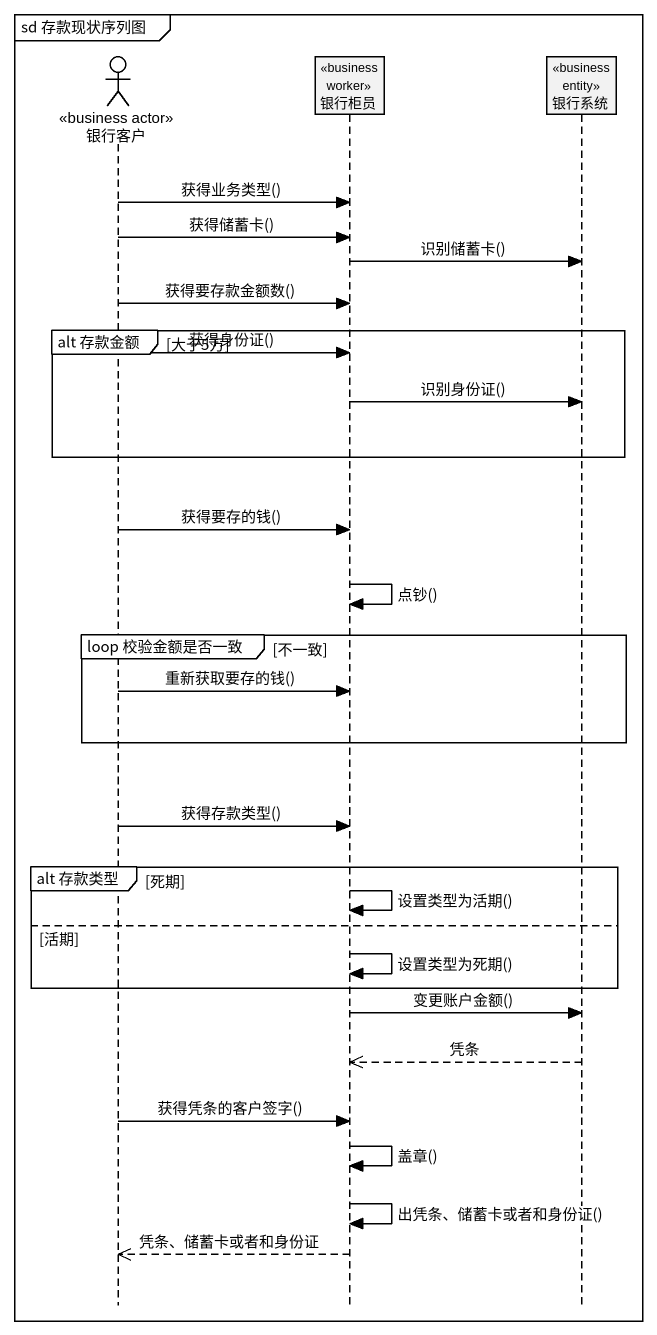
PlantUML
@startuml
mainframe sd 存款现状序列图
hide footbox
actor 银行客户 <<business actor>>
participant 银行柜员 <<business worker>>
participant 银行系统 <<business entity>>

银行客户 -> 银行柜员 : 获得业务类型()
银行客户 -> 银行柜员 : 获得储蓄卡()
银行柜员 -> 银行系统 : 识别储蓄卡()
银行客户 -> 银行柜员 : 获得要存款金额数()
group alt 存款金额 [大于5万]
  银行客户 -> 银行柜员 : 获得身份证()
  银行柜员 -> 银行系统 : 识别身份证()
end
银行客户 -> 银行柜员 : 获得要存的钱()
银行柜员 -> 银行柜员 : 点钞()
group loop 校验金额是否一致 [不一致]
  银行客户 -> 银行柜员 : 重新获取要存的钱()
end
银行客户 -> 银行柜员 : 获得存款类型()
group alt 存款类型 [死期]
  银行柜员 -> 银行柜员 : 设置类型为活期()
else 活期
  银行柜员 -> 银行柜员 : 设置类型为死期()
end
银行柜员 -> 银行系统 : 变更账户金额()
银行系统 -->> 银行柜员 : 凭条
银行客户 -> 银行柜员 : 获得凭条的客户签字()
银行柜员 -> 银行柜员 : 盖章()
银行柜员 -> 银行柜员 : 出凭条、储蓄卡或者和身份证()
银行柜员 -->> 银行客户 : 凭条、储蓄卡或者和身份证
@enduml
